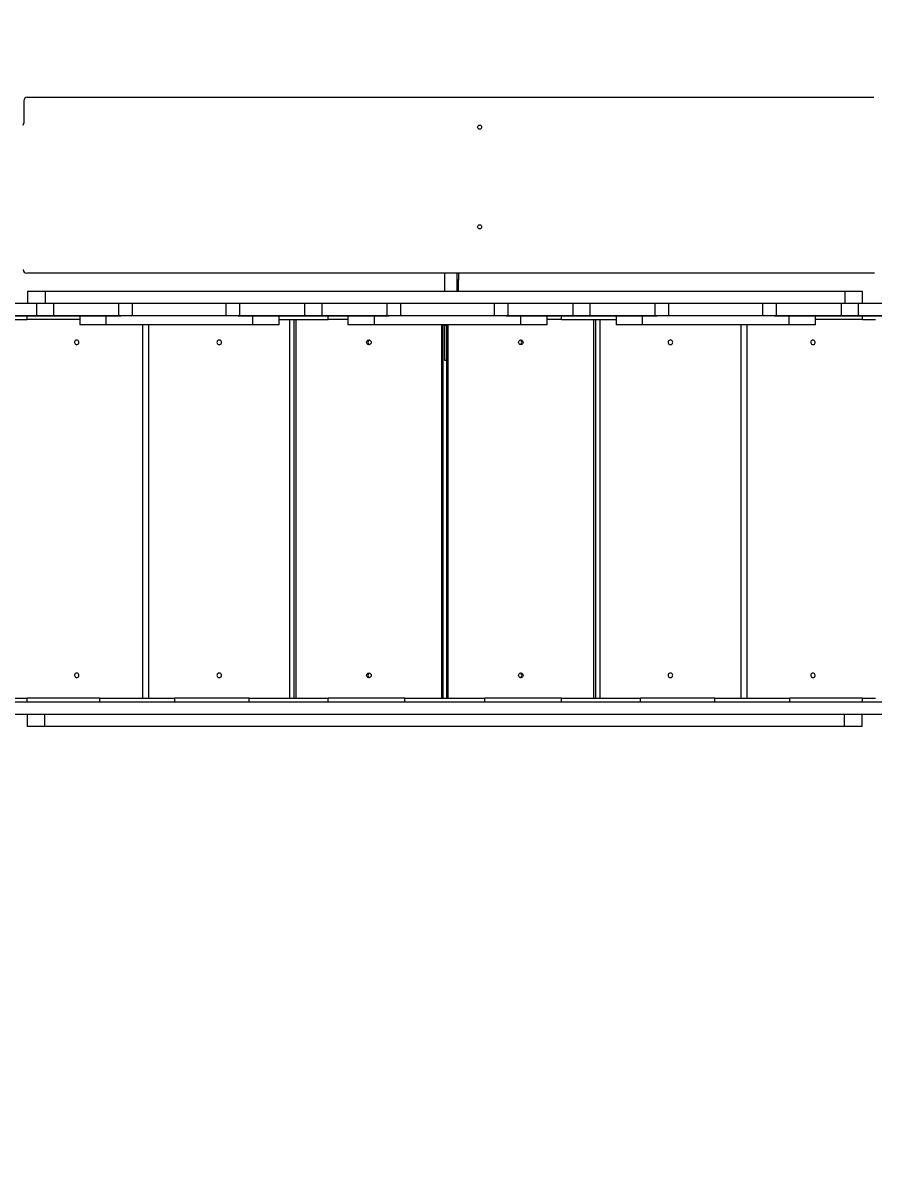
# Model space of a CAD drawing. Header units: millimetres. Extents: x -5785 to 6370, y -5702 to 4322.
# Drawn here: x -842 to 609, y -2218 to -243 of the extents above; entities that cross this region are included whole.
import ezdxf

# ---------------------------------------------------------------- set-up
doc = ezdxf.new("R2010")
doc.units = ezdxf.units.MM
for name, color, linetype in [('DIKOM_ОБЪЕКТ', 7, 'Continuous'), ('DIKOM_РАЗМЕР_ЗОНА', 7, 'Continuous'), ('DIKOM_РАЗМЕР_ОБЪЕКТА', 7, 'Continuous')]:
    doc.layers.add(name, color=color, linetype=linetype)
doc.styles.add('style1', font='arial.ttf', dxfattribs={"width": 0.8})
doc.dimstyles.new('1-50', dxfattribs={"dimtxt": 300, "dimasz": 200, "dimexe": 100, "dimexo": 0, "dimgap": 100, "dimtad": 1, "dimtxsty": 'style1', "dimcen": 200, "dimclrd": 7, "dimclre": 7, "dimclrt": 7, "dimadec": 1, "dimazin": 2, "dimtfac": 1, "dimtmove": 0, "dimatfit": 2, "dimfxl": 0, "dimlwd": 25, "dimlwe": 18, "dimarcsym": 0})

# ---------------------------------------------------------------- blocks, each defined once
blk = doc.blocks.new('*D10')
at = {"layer": 'Defpoints', "color": 0, "transparency": 16777216}
for p in [(3537.6, 1026.6), (-3784.6, -1373.4), (3537.6, -3958.5)]:
    blk.add_point(p, dxfattribs=at)
at = {"layer": 'DIKOM_РАЗМЕР_ОБЪЕКТА', "color": 7, "lineweight": 18, "transparency": 16777216}
for p, q in [((3537.6, 1026.6), (3537.6, -4058.5)), ((-3784.6, -1373.4), (-3784.6, -4058.5))]:
    blk.add_line(p, q, dxfattribs=at)
at = {"layer": 'DIKOM_РАЗМЕР_ОБЪЕКТА', "color": 7, "lineweight": 25, "transparency": 16777216}
blk.add_line((-3584.6, -3958.5), (3337.6, -3958.5), dxfattribs=at)
at = {"layer": 'DIKOM_РАЗМЕР_ОБЪЕКТА', "color": 7, "transparency": 16777216}
for points in [[(-3584.6, -3925.1), (-3584.6, -3991.8), (-3784.6, -3958.5)], [(3337.6, -3925.1), (3337.6, -3991.8), (3537.6, -3958.5)]]:
    blk.add_solid(points, dxfattribs=at)
at = {"layer": 'DIKOM_РАЗМЕР_ОБЪЕКТА', "color": 7, "transparency": 16777216, "insert": (54.7, -3705.2), "char_height": 300, "attachment_point": 5, "style": 'style1'}
blk.add_mtext('7300', dxfattribs=at)
blk = doc.blocks.new('*D11')
at = {"layer": 'Defpoints', "color": 0, "transparency": 16777216}
for p in [(1426.5, 2828.6), (-973.5, -2755.3), (4484.2, -2755.3)]:
    blk.add_point(p, dxfattribs=at)
at = {"layer": 'DIKOM_РАЗМЕР_ОБЪЕКТА', "color": 7, "lineweight": 18, "transparency": 16777216}
for p, q in [((1426.5, 2828.6), (4584.2, 2828.6)), ((-973.5, -2755.3), (4584.2, -2755.3))]:
    blk.add_line(p, q, dxfattribs=at)
at = {"layer": 'DIKOM_РАЗМЕР_ОБЪЕКТА', "color": 7, "lineweight": 25, "transparency": 16777216}
blk.add_line((4484.2, 2628.6), (4484.2, -2555.3), dxfattribs=at)
at = {"layer": 'DIKOM_РАЗМЕР_ОБЪЕКТА', "color": 7, "transparency": 16777216}
for points in [[(4450.8, 2628.6), (4517.5, 2628.6), (4484.2, 2828.6)], [(4450.8, -2555.3), (4517.5, -2555.3), (4484.2, -2755.3)]]:
    blk.add_solid(points, dxfattribs=at)
at = {"layer": 'DIKOM_РАЗМЕР_ОБЪЕКТА', "color": 7, "transparency": 16777216, "insert": (4231, -38.9), "char_height": 300, "attachment_point": 5, "rotation": 90, "style": 'style1'}
blk.add_mtext('5600', dxfattribs=at)
blk = doc.blocks.new('*D12')
at = {"layer": 'Defpoints', "color": 0, "transparency": 16777216}
for p in [(5537.6, 1304.2), (-5784.6, -573.4), (5537.6, -5602.2)]:
    blk.add_point(p, dxfattribs=at)
at = {"layer": 'DIKOM_РАЗМЕР_ЗОНА', "color": 7, "lineweight": 18, "transparency": 16777216}
for p, q in [((5537.6, 1304.2), (5537.6, -5702.2)), ((-5784.6, -573.4), (-5784.6, -5702.2))]:
    blk.add_line(p, q, dxfattribs=at)
at = {"layer": 'DIKOM_РАЗМЕР_ЗОНА', "color": 7, "lineweight": 25, "transparency": 16777216}
blk.add_line((-5584.6, -5602.2), (5337.6, -5602.2), dxfattribs=at)
at = {"layer": 'DIKOM_РАЗМЕР_ЗОНА', "color": 7, "transparency": 16777216}
for points in [[(-5584.6, -5568.9), (-5584.6, -5635.6), (-5784.6, -5602.2)], [(5337.6, -5568.9), (5337.6, -5635.6), (5537.6, -5602.2)]]:
    blk.add_solid(points, dxfattribs=at)
at = {"layer": 'DIKOM_РАЗМЕР_ЗОНА', "color": 7, "transparency": 16777216, "insert": (-41.5, -5349), "char_height": 300, "attachment_point": 5, "style": 'style1'}
blk.add_mtext('11300', dxfattribs=at)
blk = doc.blocks.new('*D13')
at = {"layer": 'Defpoints', "color": 0, "transparency": 16777216}
for p in [(630.3, 4321.7), (-1263.4, -4255.3), (6269.7, -4255.3)]:
    blk.add_point(p, dxfattribs=at)
at = {"layer": 'DIKOM_РАЗМЕР_ЗОНА', "color": 7, "lineweight": 18, "transparency": 16777216}
for p, q in [((630.3, 4321.7), (6369.7, 4321.7)), ((-1263.4, -4255.3), (6369.7, -4255.3))]:
    blk.add_line(p, q, dxfattribs=at)
at = {"layer": 'DIKOM_РАЗМЕР_ЗОНА', "color": 7, "lineweight": 25, "transparency": 16777216}
blk.add_line((6269.7, 4121.7), (6269.7, -4055.3), dxfattribs=at)
at = {"layer": 'DIKOM_РАЗМЕР_ЗОНА', "color": 7, "transparency": 16777216}
for points in [[(6236.3, 4121.7), (6303, 4121.7), (6269.7, 4321.7)], [(6236.3, -4055.3), (6303, -4055.3), (6269.7, -4255.3)]]:
    blk.add_solid(points, dxfattribs=at)
at = {"layer": 'DIKOM_РАЗМЕР_ЗОНА', "color": 7, "transparency": 16777216, "insert": (6016.5, 570.8), "char_height": 300, "attachment_point": 5, "rotation": 90, "style": 'style1'}
blk.add_mtext('8600', dxfattribs=at)

msp = doc.modelspace()

# ---------------------------------------------------------------- linework, layer by layer
at = {"layer": 'DIKOM_ОБЪЕКТ', "color": 7, "linetype": 'Continuous', "lineweight": 15}
for p, q in [((-835.462, -369.415), (608.538, -369.415)), ((-841.462, -375.415), (-841.462, -413.415)), ((609.538, -669.415), (-836.462, -669.415)), ((-123.962, -669.415), (-123.962, -700.415)), ((-102.962, -669.415), (-102.962, -700.415)), ((-99.962, -669.415), (-99.962, -681.415)), ((-99.962, -681.415), (-102.962, -681.415)), ((-99.962, -700.415), (-99.962, -681.415)), ((-835.172, -700.415), (-835.172, -721.415)), ((-835.172, -700.415), (-805.003, -700.415)), ((-805.003, -700.415), (-805.003, -721.415)), ((-805.003, -700.415), (558.969, -700.415)), ((558.969, -700.415), (558.969, -721.415)), ((558.969, -700.415), (589.138, -700.415)), ((589.138, -721.415), (589.138, -700.415)), ((-819.379, -721.415), (-941.314, -721.415)), ((-819.379, -742.415), (-819.379, -721.415)), ((-790.045, -721.415), (-819.379, -721.415)), ((-790.045, -742.415), (-790.045, -721.415)), ((-679.253, -721.415), (-790.045, -721.415)), ((-679.253, -742.415), (-679.253, -721.415)), ((-655.962, -721.415), (-679.253, -721.415)), ((-655.962, -742.415), (-655.962, -721.415)), ((-495.962, -721.415), (-655.962, -721.415)), ((-495.962, -742.415), (-495.962, -721.415)), ((-472.67, -721.415), (-495.962, -721.415)), ((-472.67, -742.415), (-472.67, -721.415)), ((-361.879, -721.415), (-472.67, -721.415)), ((-361.879, -742.415), (-361.879, -721.415)), ((-332.545, -721.415), (-361.879, -721.415)), ((-332.545, -742.415), (-332.545, -721.415)), ((-221.753, -721.415), (-332.545, -721.415)), ((-221.753, -742.415), (-221.753, -721.415)), ((-198.462, -721.415), (-221.753, -721.415)), ((-198.462, -742.415), (-198.462, -721.415)), ((-38.462, -721.415), (-198.462, -721.415)), ((-38.462, -742.415), (-38.462, -721.415)), ((-15.17, -721.415), (-38.462, -721.415)), ((-15.17, -742.415), (-15.17, -721.415)), ((95.621, -721.415), (-15.17, -721.415)), ((95.621, -742.415), (95.621, -721.415)), ((124.955, -721.415), (95.621, -721.415)), ((124.955, -742.415), (124.955, -721.415)), ((235.747, -721.415), (124.955, -721.415)), ((235.747, -742.415), (235.747, -721.415)), ((259.038, -721.415), (235.747, -721.415)), ((259.038, -742.415), (259.038, -721.415)), ((419.038, -721.415), (259.038, -721.415)), ((419.038, -742.415), (419.038, -721.415)), ((442.33, -721.415), (419.038, -721.415)), ((442.33, -742.415), (442.33, -721.415)), ((553.121, -721.415), (442.33, -721.415)), ((553.121, -742.415), (553.121, -721.415)), ((582.455, -721.415), (553.121, -721.415)), ((582.455, -742.415), (582.455, -721.415)), ((626.538, -721.415), (582.455, -721.415)), ((-819.379, -742.415), (-941.314, -742.415)), ((-834.046, -742.515), (-926.226, -742.515)), ((-858.145, -748.415), (-835.523, -748.415)), ((-835.523, -748.415), (-835.523, -742.515)), ((-745.962, -748.415), (-835.523, -748.415)), ((-834.046, -742.515), (-834.046, -742.415)), ((-775.378, -742.515), (-834.046, -742.515)), ((-790.045, -742.415), (-819.379, -742.415)), ((-679.253, -742.415), (-790.045, -742.415)), ((-775.378, -742.515), (-775.378, -742.415)), ((-683.198, -742.515), (-775.378, -742.515)), ((-745.962, -742.515), (-745.962, -757.415)), ((-700.962, -757.415), (-700.962, -742.515)), ((-683.198, -742.515), (-683.198, -742.415)), ((-675.962, -742.515), (-683.198, -742.515)), ((-655.962, -742.415), (-679.253, -742.415)), ((-675.962, -742.515), (-675.962, -742.415)), ((-495.962, -742.415), (-655.962, -742.415)), ((-472.67, -742.415), (-495.962, -742.415)), ((-475.962, -742.515), (-475.962, -742.415)), ((-468.726, -742.515), (-475.962, -742.515)), ((-361.879, -742.415), (-472.67, -742.415)), ((-468.726, -742.515), (-468.726, -742.415)), ((-376.546, -742.515), (-468.726, -742.515)), ((-450.962, -757.415), (-450.962, -742.515)), ((-405.962, -757.415), (-405.962, -742.515)), ((-405.962, -748.415), (-322.319, -748.415)), ((-387.349, -1394.415), (-387.349, -748.415)), ((-380.275, -1394.415), (-380.275, -748.415)), ((-377.324, -748.415), (-377.324, -1394.415)), ((-376.546, -742.515), (-376.546, -742.415)), ((-317.877, -742.515), (-376.546, -742.515)), ((-332.545, -742.415), (-361.879, -742.415)), ((-221.753, -742.415), (-332.545, -742.415)), ((-322.319, -748.415), (-322.319, -742.515)), ((-288.462, -748.415), (-322.319, -748.415)), ((-317.877, -742.515), (-317.877, -742.415)), ((-225.698, -742.515), (-317.877, -742.515)), ((-288.462, -742.515), (-288.462, -757.415)), ((-243.462, -757.415), (-243.462, -742.515)), ((-225.698, -742.515), (-225.698, -742.415)), ((-218.462, -742.515), (-225.698, -742.515)), ((-198.462, -742.415), (-221.753, -742.415)), ((-218.462, -742.515), (-218.462, -742.415)), ((-38.462, -742.415), (-198.462, -742.415)), ((-15.17, -742.415), (-38.462, -742.415)), ((-18.462, -742.515), (-18.462, -742.415)), ((-11.226, -742.515), (-18.462, -742.515)), ((95.621, -742.415), (-15.17, -742.415)), ((-11.226, -742.515), (-11.226, -742.415)), ((80.954, -742.515), (-11.226, -742.515)), ((6.538, -757.415), (6.538, -742.515)), ((51.538, -757.415), (51.538, -742.515)), ((75.889, -748.415), (51.538, -748.415)), ((75.889, -748.415), (75.889, -742.515)), ((75.889, -748.415), (169.038, -748.415)), ((80.954, -742.515), (80.954, -742.415)), ((139.623, -742.515), (80.954, -742.515)), ((124.955, -742.415), (95.621, -742.415)), ((235.747, -742.415), (124.955, -742.415)), ((130.918, -1394.415), (130.918, -748.415)), ((133.873, -748.415), (133.873, -1394.415)), ((139.623, -742.515), (139.623, -742.415)), ((231.802, -742.515), (139.623, -742.515)), ((140.977, -748.415), (140.977, -1394.415)), ((169.038, -742.515), (169.038, -757.415)), ((214.038, -757.415), (214.038, -742.515)), ((231.802, -742.515), (231.802, -742.415)), ((239.038, -742.515), (231.802, -742.515)), ((259.038, -742.415), (235.747, -742.415)), ((239.038, -742.515), (239.038, -742.415)), ((419.038, -742.415), (259.038, -742.415)), ((442.33, -742.415), (419.038, -742.415)), ((439.038, -742.515), (439.038, -742.415)), ((446.274, -742.515), (439.038, -742.515)), ((553.121, -742.415), (442.33, -742.415)), ((446.274, -742.515), (446.274, -742.415)), ((538.454, -742.515), (446.274, -742.515)), ((464.038, -757.415), (464.038, -742.515)), ((509.038, -757.415), (509.038, -742.515)), ((589.037, -748.415), (509.038, -748.415)), ((538.454, -742.515), (538.454, -742.415)), ((597.122, -742.515), (538.454, -742.515)), ((582.455, -742.415), (553.121, -742.415)), ((704.391, -742.415), (582.455, -742.415)), ((589.037, -748.415), (589.037, -742.515)), ((589.037, -748.415), (611.371, -748.415)), ((597.122, -742.515), (597.122, -742.415)), ((689.303, -742.515), (597.122, -742.515)), ((-700.962, -757.415), (-745.962, -757.415)), ((-450.962, -757.415), (-700.962, -757.415)), ((-638.151, -1394.415), (-638.151, -757.415)), ((-628.617, -757.415), (-628.617, -1394.415)), ((-405.962, -757.415), (-450.962, -757.415)), ((-243.462, -757.415), (-288.462, -757.415)), ((6.538, -757.415), (-243.462, -757.415)), ((-128.291, -1394.415), (-128.291, -757.415)), ((-125.919, -1394.415), (-125.919, -757.415)), ((-123.962, -758.474), (-123.962, -757.415)), ((-123.962, -758.474), (-123.962, -817.582)), ((-120.493, -758.474), (-123.962, -758.474)), ((-120.493, -757.415), (-120.493, -1394.415)), ((-118.089, -757.415), (-118.089, -1394.415)), ((51.538, -757.415), (6.538, -757.415)), ((214.038, -757.415), (169.038, -757.415)), ((464.038, -757.415), (214.038, -757.415)), ((382.169, -1394.415), (382.169, -757.415)), ((391.771, -757.415), (391.771, -1394.415)), ((509.038, -757.415), (464.038, -757.415)), ((-123.962, -817.582), (-120.493, -817.582)), ((-932.01, -1400.415), (685.087, -1400.415)), ((-858.145, -1394.415), (-835.523, -1394.415)), ((-711.599, -1394.415), (-835.523, -1394.415)), ((-835.523, -1400.415), (-835.523, -1394.415)), ((-711.599, -1394.415), (-583.492, -1394.415)), ((-711.599, -1400.415), (-711.599, -1394.415)), ((-456.764, -1394.415), (-583.492, -1394.415)), ((-583.492, -1400.415), (-583.492, -1394.415)), ((-456.764, -1394.415), (-322.319, -1394.415)), ((-456.764, -1400.415), (-456.764, -1394.415)), ((-191.502, -1394.415), (-322.319, -1394.415)), ((-322.319, -1400.415), (-322.319, -1394.415)), ((-191.502, -1394.415), (-54.924, -1394.415)), ((-191.502, -1400.415), (-191.502, -1394.415)), ((75.889, -1394.415), (-54.924, -1394.415)), ((-54.924, -1400.415), (-54.924, -1394.415)), ((75.889, -1394.415), (210.327, -1394.415)), ((75.889, -1400.415), (75.889, -1394.415)), ((337.043, -1394.415), (210.327, -1394.415)), ((210.327, -1400.415), (210.327, -1394.415)), ((337.043, -1394.415), (465.135, -1394.415)), ((337.043, -1400.415), (337.043, -1394.415)), ((589.037, -1394.415), (465.135, -1394.415)), ((465.135, -1400.415), (465.135, -1394.415)), ((589.037, -1394.415), (611.371, -1394.415)), ((589.037, -1400.415), (589.037, -1394.415)), ((-873.462, -1421.415), (626.538, -1421.415)), ((-835.617, -1421.415), (-835.617, -1442.415)), ((-805.448, -1442.415), (-805.448, -1421.415)), ((558.525, -1442.415), (558.525, -1421.415)), ((588.693, -1442.415), (588.693, -1421.415)), ((-805.448, -1442.415), (-835.617, -1442.415)), ((558.525, -1442.415), (-805.448, -1442.415)), ((588.693, -1442.415), (558.525, -1442.415))]:
    msp.add_line(p, q, dxfattribs=at)
at = {"layer": 'DIKOM_ОБЪЕКТ', "color": 7, "linetype": 'Continuous', "lineweight": 15, "flags": 128}
for points in [[(-751.128, -791.415), (-750.062, -791.237), (-749.091, -790.72), (-748.301, -789.909), (-747.762, -788.876), (-747.523, -787.714), (-747.603, -786.525), (-747.997, -785.415), (-748.669, -784.483), (-749.559, -783.811), (-750.589, -783.46), (-751.667, -783.46), (-752.696, -783.811), (-753.587, -784.483), (-754.259, -785.415), (-754.652, -786.525), (-754.733, -787.714), (-754.493, -788.876), (-753.954, -789.909), (-753.164, -790.72), (-752.193, -791.237), (-751.128, -791.415)], [(-507.983, -791.415), (-506.845, -791.237), (-505.808, -790.72), (-504.964, -789.909), (-504.389, -788.876), (-504.133, -787.714), (-504.219, -786.525), (-504.639, -785.415), (-505.357, -784.483), (-506.308, -783.811), (-507.407, -783.46), (-508.558, -783.46), (-509.657, -783.811), (-510.608, -784.483), (-511.326, -785.415), (-511.746, -786.525), (-511.832, -787.714), (-511.576, -788.876), (-511.001, -789.909), (-510.157, -790.72), (-509.12, -791.237), (-507.983, -791.415)], [(261.573, -783.415), (260.435, -783.593), (259.399, -784.11), (258.556, -784.921), (257.981, -785.954), (257.725, -787.116), (257.811, -788.305), (258.231, -789.415), (258.948, -790.347), (259.899, -791.019), (260.998, -791.37), (262.148, -791.37), (263.247, -791.019), (264.198, -790.347), (264.915, -789.415), (265.335, -788.305), (265.421, -787.116), (265.165, -785.954), (264.59, -784.921), (263.747, -784.11), (262.71, -783.593), (261.573, -783.415)], [(504.686, -783.415), (503.621, -783.593), (502.65, -784.11), (501.861, -784.921), (501.322, -785.954), (501.082, -787.116), (501.163, -788.305), (501.556, -789.415), (502.228, -790.347), (503.118, -791.019), (504.147, -791.37), (505.224, -791.37), (506.253, -791.019), (507.143, -790.347), (507.815, -789.415), (508.208, -788.305), (508.289, -787.116), (508.049, -785.954), (507.51, -784.921), (506.721, -784.11), (505.751, -783.593), (504.686, -783.415)], [(-751.128, -1359.415), (-750.062, -1359.237), (-749.091, -1358.72), (-748.301, -1357.909), (-747.762, -1356.876), (-747.523, -1355.714), (-747.603, -1354.525), (-747.997, -1353.415), (-748.669, -1352.483), (-749.559, -1351.811), (-750.589, -1351.46), (-751.667, -1351.46), (-752.696, -1351.811), (-753.587, -1352.483), (-754.259, -1353.415), (-754.652, -1354.525), (-754.733, -1355.714), (-754.493, -1356.876), (-753.954, -1357.909), (-753.164, -1358.72), (-752.193, -1359.237), (-751.128, -1359.415)], [(-507.983, -1359.415), (-506.845, -1359.237), (-505.808, -1358.72), (-504.964, -1357.909), (-504.389, -1356.876), (-504.133, -1355.714), (-504.219, -1354.525), (-504.639, -1353.415), (-505.357, -1352.483), (-506.308, -1351.811), (-507.407, -1351.46), (-508.558, -1351.46), (-509.657, -1351.811), (-510.608, -1352.483), (-511.326, -1353.415), (-511.746, -1354.525), (-511.832, -1355.714), (-511.576, -1356.876), (-511.001, -1357.909), (-510.157, -1358.72), (-509.12, -1359.237), (-507.983, -1359.415)], [(261.573, -1351.415), (260.435, -1351.593), (259.399, -1352.11), (258.556, -1352.921), (257.981, -1353.954), (257.725, -1355.116), (257.811, -1356.305), (258.231, -1357.415), (258.948, -1358.347), (259.899, -1359.019), (260.998, -1359.37), (262.148, -1359.37), (263.247, -1359.019), (264.198, -1358.347), (264.915, -1357.415), (265.335, -1356.305), (265.421, -1355.116), (265.165, -1353.954), (264.59, -1352.921), (263.747, -1352.11), (262.71, -1351.593), (261.573, -1351.415)], [(504.686, -1351.415), (503.621, -1351.593), (502.65, -1352.11), (501.861, -1352.921), (501.322, -1353.954), (501.082, -1355.116), (501.163, -1356.305), (501.556, -1357.415), (502.228, -1358.347), (503.118, -1359.019), (504.147, -1359.37), (505.224, -1359.37), (506.253, -1359.019), (507.143, -1358.347), (507.815, -1357.415), (508.208, -1356.305), (508.289, -1355.116), (508.049, -1353.954), (507.51, -1352.921), (506.721, -1352.11), (505.751, -1351.593), (504.686, -1351.415)]]:
    msp.add_lwpolyline(points, dxfattribs=at)
at = {"layer": 'DIKOM_ОБЪЕКТ', "color": 7, "linetype": 'Continuous', "lineweight": 15}
for centre, radius in [((-63.962, -420.415), 3.5), ((-63.962, -590.415), 3.5), ((-252.804, -787.426), 3.989), ((6.411, -787.404), 3.989), ((-252.804, -1355.426), 3.989), ((6.411, -1355.404), 3.989)]:
    msp.add_circle(centre, radius, dxfattribs=at)
for centre, radius, start, end in [((-835.462, -375.415), 6, 90, 180), ((-847.462, -413.415), 6, 326.442896, 0), ((-836.462, -663.415), 6, 180, 270), ((-500.641, -787.415), 4.129, 157.157015, 202.842985), ((-250.418, -787.415), 4.004, 107.491869, 252.508131), ((3.993, -787.415), 4.004, 287.733513, 72.266487), ((254.197, -787.415), 4.131, 337.757832, 22.242168), ((-500.642, -1355.415), 4.128, 157.15036, 202.84964), ((-250.418, -1355.415), 4.004, 107.490738, 252.509262), ((3.993, -1355.415), 4.004, 287.732378, 72.267622), ((254.197, -1355.415), 4.131, 337.758322, 22.241678)]:
    msp.add_arc(centre, radius, start, end, dxfattribs=at)

# ---------------------------------------------------------------- dimensions: what is measured, and where the dimension line sits
at = {"layer": 'DIKOM_РАЗМЕР_ЗОНА'}
dim = msp.add_linear_dim(base=(6269.661, -4255.296), p1=(630.306, 4321.695), p2=(-1263.431, -4255.296), angle=90, text='8600', dimstyle='1-50', dxfattribs=at)
dim.commit()
dim.dimension.update_dxf_attribs({"geometry": '*D13', "text_midpoint": (6269.661, 570.811), "dimtype": 160})
dim = msp.add_linear_dim(base=(5537.647, -5602.229), p1=(-5784.57, -573.415), p2=(5537.647, 1304.242), text='11300', dimstyle='1-50', dxfattribs=at)
dim.commit()
dim.dimension.update_dxf_attribs({"geometry": '*D12', "text_midpoint": (-41.466, -5602.229), "dimtype": 160})
at = {"layer": 'DIKOM_РАЗМЕР_ОБЪЕКТА'}
dim = msp.add_linear_dim(base=(4484.16, -2755.296), p1=(1426.538, 2828.585), p2=(-973.462, -2755.296), angle=90, text='5600', dimstyle='1-50', dxfattribs=at)
dim.commit()
dim.dimension.update_dxf_attribs({"geometry": '*D11', "text_midpoint": (4484.16, -38.908), "dimtype": 160})
dim = msp.add_linear_dim(base=(3537.647, -3958.466), p1=(-3784.57, -1373.415), p2=(3537.647, 1026.585), text='7300', dimstyle='1-50', dxfattribs=at)
dim.commit()
dim.dimension.update_dxf_attribs({"geometry": '*D10', "text_midpoint": (54.693, -3958.466), "dimtype": 160})

doc.saveas('drawing.dxf')
